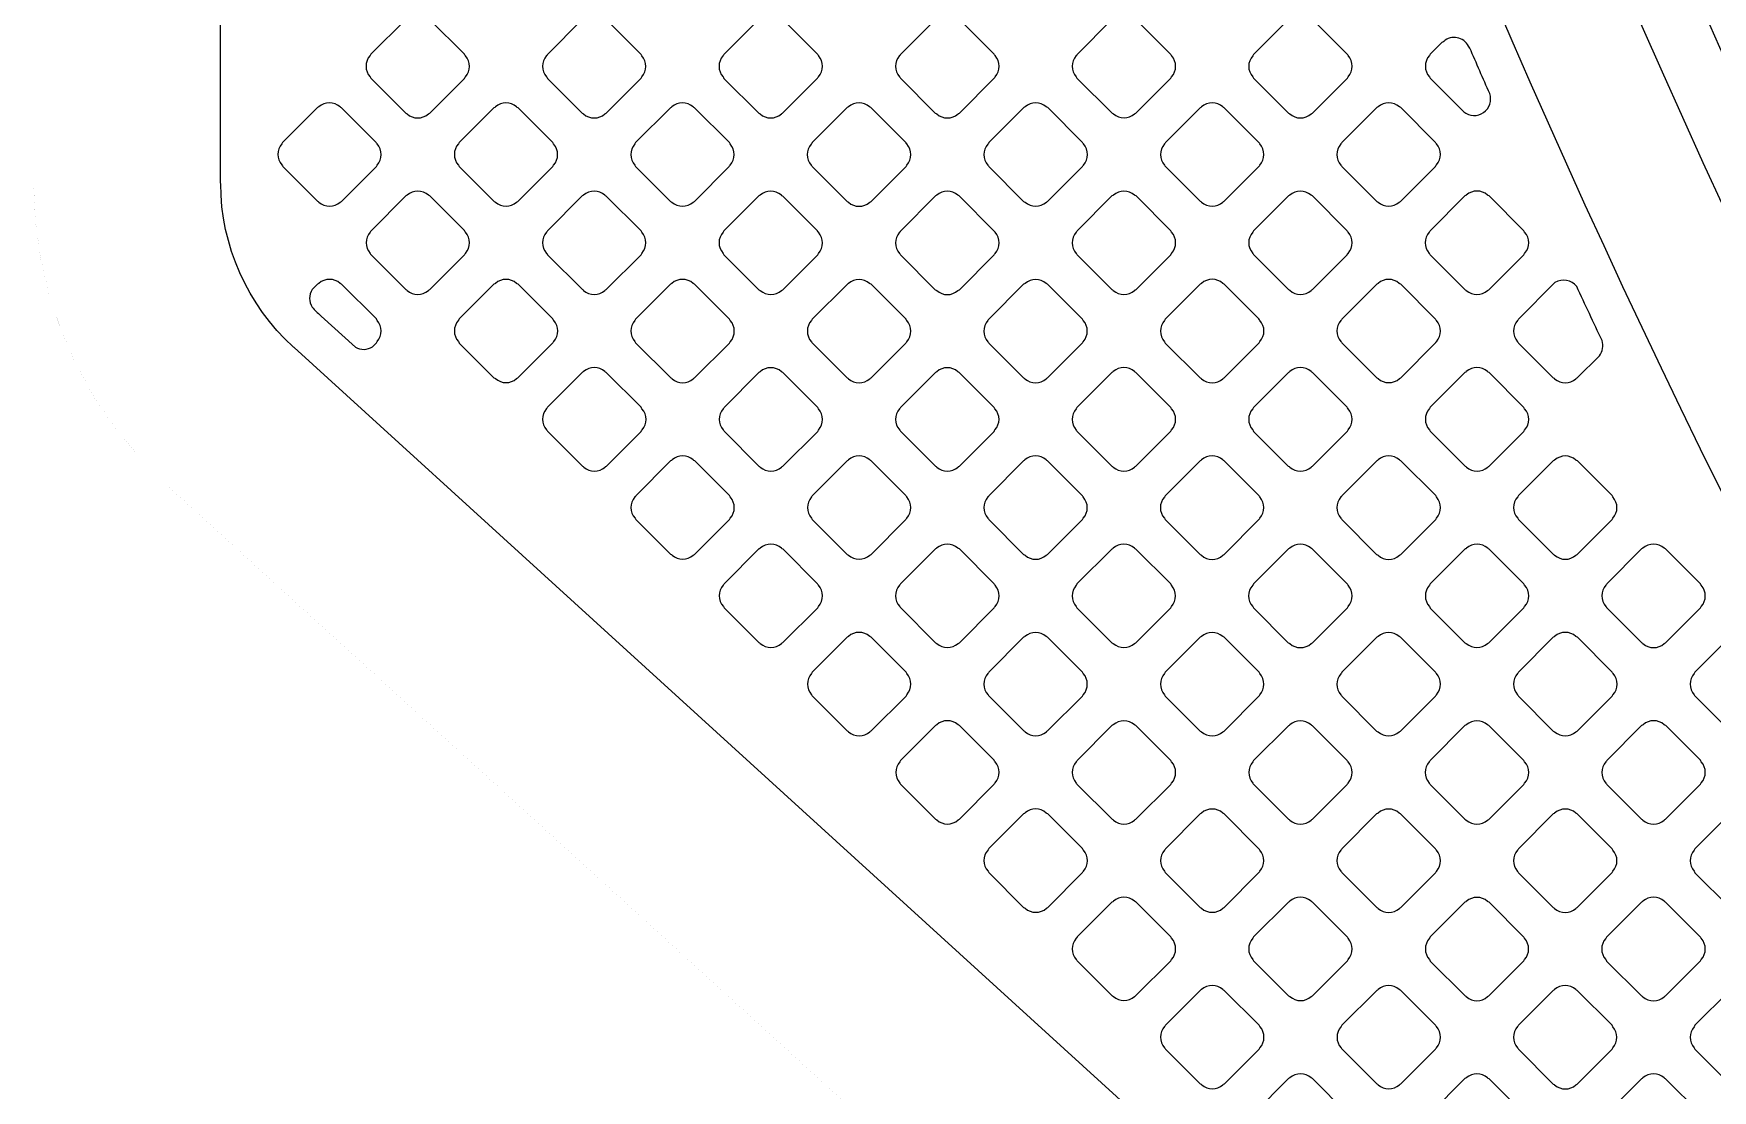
# Model space of a CAD drawing. Header units: millimetres. Extents: x 3440 to 3572, y 2 to 96.
# Drawn here: x 3521.586 to 3523.636, y 60.333 to 61.623 of the extents above; entities that cross this region are included whole.
import ezdxf

# ---------------------------------------------------------------- set-up
doc = ezdxf.new("R2010")
doc.units = ezdxf.units.MM
doc.header["$LTSCALE"] = 23.1
doc.layers.add('gbr-dxf', color=7, linetype='CONTINUOUS')
doc.layers.add('gbr-outline-dxf', color=2, linetype='CONTINUOUS')

msp = doc.modelspace()

# ---------------------------------------------------------------- linework, layer by layer
at = {"layer": 'gbr-dxf', "linetype": 'Continuous'}
for points in [[(3527.8751, 56.7413), (3525.3338, 59.2826, -0.042133), (3525.3297, 59.2875, -0.16673), (3522.868, 66.4618, -0.014135)], [(3522.9442, 66.4618, 0.166721), (3525.3895, 59.3347), (3527.9302, 56.794, -0.01212)], [(3527.6921, 56.4731), (3525.0518, 59.1135, -0.042015), (3525.0477, 59.1183, -0.166954), (3522.5566, 66.371, -0.014027)], [(3522.6328, 66.3694, 0.16691), (3525.1076, 59.1655), (3527.744, 56.529, -0.019676)], [(3528.0485, 57.0068), (3525.5329, 59.5224, -0.042856), (3525.5287, 59.5273, -0.165958), (3523.2172, 66.2997, -0.01087)], [(3523.2934, 66.2983, 0.165913), (3525.5887, 59.5744), (3528.1004, 57.0627, -0.019676)], [(3528.21, 57.2557), (3525.6624, 59.8033, -0.041025), (3525.6544, 59.8128, -0.164875), (3523.4951, 66.183, -0.009972)], [(3522.407, 66.1102, 0.012838), (3522.4361, 65.4972, -0.017977), (3522.4362, 65.4956, 0.148382), (3524.9332, 59.0169), (3524.9335, 59.0165, 0.019899), (3524.9437, 59.0054, -0.01365), (3524.9445, 59.0045), (3525.1541, 58.7949, -0.018805), (3525.1553, 58.7937, 0.111695), (3525.2579, 58.729, -0.017124), (3525.2594, 58.7284, -0.221605), (3525.3809, 58.6071, -0.020682), (3525.3816, 58.6053, 0.111689), (3525.4464, 58.5027, -0.023293)], [(3525.8075, 57.6846), (3524.7946, 58.6071, -0.031164), (3524.7923, 58.6091), (3524.4568, 58.9147, -0.044523), (3524.4535, 58.9177), (3523.554, 59.7369, -0.035323), (3523.5514, 59.7393), (3521.9042, 61.2394, -0.015038), (3521.9032, 61.2403, -0.209951), (3521.8147, 61.4395, -0.013835), (3521.8146, 61.4407), (3521.8146, 61.4743, -0.022988), (3521.8146, 61.4765), (3521.8146, 62.3356, -0.016316), (3521.8146, 62.3371, -0.01633), (3521.8146, 62.3386), (3521.8146, 63.1977, -0.016316)]]:
    msp.add_lwpolyline(points, format="xyb", dxfattribs=at)
for points in [[(3521.997, 61.5699, -0.092052), (3521.998, 61.5684), (3522.0409, 61.5255, -0.08752), (3522.0423, 61.5246, 0.378747), (3522.0682, 61.5246, -0.09601), (3522.0699, 61.5256), (3522.1124, 61.5681, -0.095916), (3522.1134, 61.5698, 0.379422), (3522.1134, 61.5957, -0.104392), (3522.1124, 61.5975), (3522.0698, 61.6401, -0.092233), (3522.0682, 61.6411, 0.379731), (3522.0422, 61.6411, -0.096458), (3522.0406, 61.6401), (3521.998, 61.5975, -0.096627), (3521.9971, 61.5959, 0.3795)], [(3522.2126, 61.5698, -0.100082), (3522.2136, 61.5681), (3522.2561, 61.5256, -0.095895), (3522.2577, 61.5246, 0.378747), (3522.2837, 61.5246, -0.09601), (3522.2853, 61.5256), (3522.3278, 61.5682, -0.096227), (3522.3288, 61.5698, 0.379422), (3522.3288, 61.5957, -0.096458), (3522.3278, 61.5974), (3522.2854, 61.6399, -0.100499), (3522.2836, 61.6409, 0.379731), (3522.2577, 61.6409, -0.096458), (3522.256, 61.6399), (3522.2136, 61.5974, -0.096627), (3522.2126, 61.5958, 0.3795)], [(3522.428, 61.5958, 0.378939), (3522.428, 61.5698, -0.103999), (3522.429, 61.568), (3522.4715, 61.5256, -0.099849), (3522.4732, 61.5246, 0.378664), (3522.4991, 61.5246, -0.095862), (3522.5007, 61.5256), (3522.5434, 61.5682, -0.096036), (3522.5444, 61.5699, 0.37829), (3522.5444, 61.5958, -0.091854), (3522.5435, 61.5973), (3522.5008, 61.64, -0.095796), (3522.4991, 61.641, 0.379116), (3522.4732, 61.641, -0.096462), (3522.4716, 61.64), (3522.4289, 61.5974, -0.096539)], [(3522.6435, 61.5699, -0.096031), (3522.6444, 61.5682), (3522.687, 61.5256, -0.107116), (3522.6889, 61.5246, 0.378338), (3522.7148, 61.5246, -0.095862), (3522.7164, 61.5256), (3522.7591, 61.5683, -0.095895), (3522.7601, 61.5699, 0.37851), (3522.7601, 61.5958, -0.099971), (3522.7591, 61.5975), (3522.7166, 61.6401, -0.103973), (3522.7148, 61.6411, 0.378825), (3522.6888, 61.6411, -0.096355), (3522.6872, 61.6401), (3522.6445, 61.5974, -0.096195), (3522.6435, 61.5958, 0.378532)], [(3522.8591, 61.5958, 0.378809), (3522.8591, 61.5698, -0.083636), (3522.86, 61.5684), (3522.9028, 61.5256, -0.096539), (3522.9045, 61.5247, 0.379201), (3522.9304, 61.5247, -0.095956), (3522.932, 61.5257), (3522.9745, 61.5682, -0.096332), (3522.9755, 61.5698, 0.379423), (3522.9755, 61.5958, -0.095866), (3522.9746, 61.5974), (3522.9319, 61.64, -0.099539), (3522.9302, 61.641, 0.378472), (3522.9043, 61.641, -0.096462), (3522.9027, 61.64), (3522.8601, 61.5974, -0.095987)], [(3523.0746, 61.5957, 0.37947), (3523.0746, 61.5698, -0.088014), (3523.0755, 61.5683), (3523.1181, 61.5257, -0.100824), (3523.1198, 61.5247, 0.37981), (3523.1458, 61.5247, -0.095973), (3523.1474, 61.5257), (3523.1901, 61.5683, -0.096332), (3523.191, 61.5699, 0.379308), (3523.1911, 61.5959, -0.092052), (3523.1901, 61.5974), (3523.1475, 61.64, -0.096527), (3523.1459, 61.641, 0.379), (3523.1199, 61.641, -0.095968), (3523.1183, 61.6401), (3523.0756, 61.5974, -0.096527)], [(3523.2902, 61.5959, 0.379347), (3523.2902, 61.57, -0.104392), (3523.2912, 61.5682), (3523.3321, 61.5273, 0.759119), (3523.3638, 61.5494, -0.001305), (3523.3396, 61.6051, -0.085082), (3523.3378, 61.6075, 0.489791), (3523.3077, 61.6132, -0.080634), (3523.3053, 61.6117), (3523.2912, 61.5975, -0.095895)], [(3521.8894, 61.4882, 0.379249), (3521.8894, 61.4623, -0.104392), (3521.8904, 61.4605), (3521.9329, 61.418, -0.100151), (3521.9346, 61.417, 0.379451), (3521.9606, 61.417, -0.09601), (3521.9622, 61.4179), (3522.0048, 61.4605, -0.095895), (3522.0057, 61.4621, 0.379201), (3522.0057, 61.4881, -0.104175), (3522.0047, 61.4899), (3521.9623, 61.5322, -0.108174), (3521.9604, 61.5333, 0.3795), (3521.9345, 61.5333, -0.096614), (3521.9328, 61.5323), (3521.8903, 61.4899, -0.096195)], [(3522.1049, 61.4622, -0.095862), (3522.1059, 61.4605), (3522.1485, 61.4179, -0.091916), (3522.15, 61.417, 0.379422), (3522.176, 61.417, -0.095956), (3522.1776, 61.4179), (3522.2201, 61.4604, -0.096332), (3522.2211, 61.4621, 0.379308), (3522.2211, 61.488, -0.100076), (3522.2201, 61.4897), (3522.1777, 61.5321, -0.10417), (3522.1759, 61.5332, 0.37947), (3522.15, 61.5332, -0.096458), (3522.1483, 61.5322), (3522.1059, 61.4898, -0.096627), (3522.1049, 61.4881, 0.379357)], [(3522.3202, 61.488, 0.37919), (3522.3202, 61.4621, -0.08798), (3522.3211, 61.4606), (3522.3638, 61.4179, -0.100525), (3522.3655, 61.4169, 0.379125), (3522.3914, 61.4169, -0.096323), (3522.3931, 61.4179), (3522.4356, 61.4604, -0.095895), (3522.4366, 61.4621, 0.378431), (3522.4366, 61.488, -0.091854), (3522.4357, 61.4896), (3522.393, 61.5322, -0.095895), (3522.3913, 61.5332, 0.379116), (3522.3654, 61.5332, -0.096614), (3522.3638, 61.5322), (3522.3212, 61.4896, -0.096195)], [(3522.5356, 61.4879, 0.378856), (3522.5356, 61.462, -0.091476), (3522.5366, 61.4605), (3522.5793, 61.4178, -0.103673), (3522.5811, 61.4168, 0.378774), (3522.607, 61.4168, -0.095866), (3522.6086, 61.4177), (3522.6513, 61.4604, -0.096036), (3522.6523, 61.4621, 0.379034), (3522.6522, 61.488, -0.088442), (3522.6513, 61.4895), (3522.6085, 61.5323, -0.092898), (3522.6069, 61.5333, 0.379106), (3522.581, 61.5333, -0.096528), (3522.5794, 61.5323), (3522.5366, 61.4896, -0.096195)], [(3522.7513, 61.4879, 0.379163), (3522.7513, 61.462, -0.096625), (3522.7523, 61.4604), (3522.7947, 61.4179, -0.107961), (3522.7966, 61.4169, 0.37981), (3522.8226, 61.4169, -0.095956), (3522.8242, 61.4178), (3522.8668, 61.4605, -0.096332), (3522.8678, 61.4621, 0.379423), (3522.8678, 61.4881, -0.099643), (3522.8668, 61.4898), (3522.8243, 61.5323, -0.103673), (3522.8225, 61.5333, 0.378412), (3522.7966, 61.5333, -0.095487), (3522.795, 61.5323), (3522.7523, 61.4896, -0.095987)], [(3522.9669, 61.4621, -0.083317), (3522.9678, 61.4607), (3523.0105, 61.418, -0.096111), (3523.0121, 61.417, 0.37981), (3523.0381, 61.417, -0.095956), (3523.0397, 61.418), (3523.0822, 61.4605, -0.096332), (3523.0832, 61.4621, 0.37981), (3523.0832, 61.4881, -0.096625), (3523.0822, 61.4897), (3523.0398, 61.5322, -0.100151), (3523.038, 61.5332, 0.379731), (3523.0121, 61.5332, -0.096458), (3523.0104, 61.5322), (3522.9679, 61.4897, -0.096627), (3522.9669, 61.488, 0.379731)], [(3523.1823, 61.4621, -0.087715), (3523.1832, 61.4606), (3523.2259, 61.4179, -0.100463), (3523.2276, 61.4169, 0.378309), (3523.2535, 61.4169, -0.096031), (3523.2551, 61.4179), (3523.2978, 61.4606, -0.095987), (3523.2988, 61.4623, 0.379109), (3523.2987, 61.4882, -0.092523), (3523.2978, 61.4898), (3523.2552, 61.5323, -0.096111), (3523.2536, 61.5333, 0.379731), (3523.2276, 61.5333, -0.096458), (3523.2259, 61.5323), (3523.1833, 61.4897, -0.096857), (3523.1823, 61.488, 0.379471)], [(3521.9972, 61.3544, -0.100588), (3521.9982, 61.3527), (3522.0407, 61.3102, -0.095895), (3522.0423, 61.3092, 0.378747), (3522.0682, 61.3092, -0.09601), (3522.0699, 61.3102), (3522.1124, 61.3527, -0.096227), (3522.1134, 61.3544, 0.379422), (3522.1134, 61.3803, -0.108195), (3522.1123, 61.3822), (3522.07, 61.4246, -0.096423), (3522.0683, 61.4255, 0.379731), (3522.0424, 61.4255, -0.096458), (3522.0407, 61.4246), (3521.9982, 61.382, -0.096423), (3521.9972, 61.3804, 0.3795)], [(3522.2126, 61.3544, -0.096475), (3522.2136, 61.3528), (3522.2562, 61.3102, -0.092959), (3522.2577, 61.3092, 0.379057), (3522.2837, 61.3092, -0.095883), (3522.2853, 61.3102), (3522.3279, 61.3527, -0.096092), (3522.3289, 61.3544, 0.378884), (3522.3288, 61.3803, -0.100625), (3522.3278, 61.382), (3522.2854, 61.4244, -0.103868), (3522.2836, 61.4255, 0.379778), (3522.2577, 61.4255, -0.096458), (3522.256, 61.4245), (3522.2136, 61.3821, -0.096627), (3522.2126, 61.3804, 0.379731)], [(3522.428, 61.3544, -0.09937), (3522.429, 61.3527), (3522.4717, 61.31, -0.095987), (3522.4734, 61.309, 0.378347), (3522.4993, 61.309, -0.095487), (3522.5009, 61.31), (3522.5435, 61.3526, -0.096195), (3522.5444, 61.3542, 0.379109), (3522.5444, 61.3801, -0.096953), (3522.5434, 61.3818), (3522.5008, 61.4244, -0.101196), (3522.4991, 61.4254, 0.379106), (3522.4731, 61.4255, -0.096377), (3522.4715, 61.4245), (3522.429, 61.382, -0.096195), (3522.428, 61.3803, 0.378316)], [(3522.6435, 61.3801, 0.378698), (3522.6435, 61.3542, -0.092061), (3522.6444, 61.3526), (3522.687, 61.3101, -0.104246), (3522.6888, 61.309, 0.378952), (3522.7147, 61.309, -0.095866), (3522.7164, 61.31), (3522.759, 61.3527, -0.096227), (3522.76, 61.3543, 0.379035), (3522.76, 61.3802, -0.087518), (3522.7591, 61.3817), (3522.7163, 61.4245, -0.091416), (3522.7147, 61.4255, 0.378412), (3522.6888, 61.4255, -0.096031), (3522.6872, 61.4245), (3522.6445, 61.3817, -0.096742)], [(3522.8591, 61.3542, -0.096625), (3522.8601, 61.3526), (3522.9024, 61.3102, -0.107961), (3522.9043, 61.3092, 0.37981), (3522.9303, 61.3092, -0.095956), (3522.9319, 61.3101), (3522.9745, 61.3528, -0.096332), (3522.9755, 61.3544, 0.37981), (3522.9755, 61.3804, -0.10047), (3522.9745, 61.3821), (3522.9321, 61.4245, -0.10399), (3522.9304, 61.4255, 0.379731), (3522.9044, 61.4255, -0.096458), (3522.9027, 61.4245), (3522.8601, 61.3819, -0.096627), (3522.8591, 61.3802, 0.379731)], [(3523.0746, 61.3544, -0.083792), (3523.0755, 61.353), (3523.1182, 61.3102, -0.096627), (3523.1199, 61.3093, 0.379415), (3523.1458, 61.3092, -0.096157), (3523.1475, 61.3102), (3523.19, 61.3528, -0.095759), (3523.191, 61.3544, 0.378836), (3523.1909, 61.3803, -0.096117), (3523.19, 61.382), (3523.1474, 61.4245, -0.100073), (3523.1457, 61.4255, 0.379249), (3523.1198, 61.4255, -0.096723), (3523.1181, 61.4245), (3523.0756, 61.382, -0.096857), (3523.0746, 61.3803, 0.379731)], [(3523.2901, 61.3804, 0.379649), (3523.2901, 61.3544, -0.100902), (3523.2911, 61.3527), (3523.3337, 61.3101, -0.096627), (3523.3353, 61.3091, 0.37981), (3523.3613, 61.3091, -0.096625), (3523.3629, 61.3101), (3523.4055, 61.3527, -0.096332), (3523.4065, 61.3544, 0.37975), (3523.4065, 61.3804, -0.096225), (3523.4056, 61.382), (3523.363, 61.4246, -0.100093), (3523.3612, 61.4256, 0.379208), (3523.3353, 61.4256, -0.096475), (3523.3336, 61.4246), (3523.2911, 61.382, -0.096726)], [(3521.9264, 61.2886, 0.016145), (3521.9365, 61.2787, -0.014422), (3521.9374, 61.2779), (3521.9792, 61.2398, 0.273225), (3522.0001, 61.2404), (3522.0048, 61.2451, -0.095602), (3522.0057, 61.2467, 0.37904), (3522.0057, 61.2726, -0.095866), (3522.0048, 61.2743), (3521.9622, 61.3168, -0.100217), (3521.9605, 61.3178, 0.37874), (3521.9346, 61.3178, -0.096259), (3521.933, 61.3168), (3521.9265, 61.3104, 0.288)], [(3522.1049, 61.2727, 0.379249), (3522.1049, 61.2467, -0.104392), (3522.1059, 61.2449), (3522.1483, 61.2026, -0.100519), (3522.15, 61.2016, 0.379057), (3522.176, 61.2015, -0.096031), (3522.1776, 61.2025), (3522.2202, 61.2451, -0.096206), (3522.2212, 61.2467, 0.378387), (3522.2212, 61.2726, -0.103784), (3522.2201, 61.2744), (3522.1778, 61.3167, -0.10739), (3522.1759, 61.3178, 0.379116), (3522.15, 61.3178, -0.096614), (3522.1483, 61.3168), (3522.1059, 61.2743, -0.096195)], [(3522.3202, 61.2467, -0.082742), (3522.3211, 61.2453), (3522.3641, 61.2023, -0.095987), (3522.3657, 61.2013, 0.378472), (3522.3916, 61.2013, -0.096367), (3522.3933, 61.2023), (3522.4358, 61.2449, -0.096206), (3522.4368, 61.2465, 0.37875), (3522.4368, 61.2724, -0.096259), (3522.4358, 61.2741), (3522.3931, 61.3168, -0.100215), (3522.3914, 61.3178, 0.378604), (3522.3655, 61.3178, -0.096507), (3522.3638, 61.3168), (3522.3212, 61.2742, -0.096195), (3522.3202, 61.2726, 0.378316)], [(3522.5358, 61.2724, 0.379082), (3522.5358, 61.2465, -0.088442), (3522.5368, 61.245), (3522.5794, 61.2023, -0.100151), (3522.5811, 61.2013, 0.379308), (3522.607, 61.2013, -0.09601), (3522.6087, 61.2023), (3522.6512, 61.2448, -0.096227), (3522.6522, 61.2465, 0.379035), (3522.6522, 61.2724, -0.092061), (3522.6513, 61.274), (3522.6086, 61.3167, -0.095997), (3522.6069, 61.3176, 0.378472), (3522.581, 61.3176, -0.096355), (3522.5794, 61.3166), (3522.5368, 61.274, -0.095987)], [(3522.7512, 61.2724, 0.379249), (3522.7513, 61.2464, -0.092348), (3522.7522, 61.2448), (3522.7947, 61.2024, -0.10399), (3522.7965, 61.2013, 0.379451), (3522.8224, 61.2013, -0.096157), (3522.8241, 61.2023), (3522.8667, 61.245, -0.095796), (3522.8677, 61.2466, 0.379201), (3522.8677, 61.2726, -0.088014), (3522.8668, 61.274), (3522.8241, 61.3167, -0.092289), (3522.8225, 61.3177, 0.3795), (3522.7966, 61.3177, -0.096614), (3522.7949, 61.3167), (3522.7522, 61.274, -0.096195)], [(3522.9668, 61.2465, -0.09572), (3522.9678, 61.2449), (3523.0102, 61.2025, -0.107905), (3523.0121, 61.2014, 0.379068), (3523.038, 61.2014, -0.096265), (3523.0396, 61.2024), (3523.0823, 61.245, -0.09662), (3523.0833, 61.2467, 0.379594), (3523.0833, 61.2726, -0.101328), (3523.0822, 61.2744), (3523.0398, 61.3168, -0.104691), (3523.038, 61.3178, 0.379731), (3523.0121, 61.3178, -0.096723), (3523.0104, 61.3168), (3522.9678, 61.2742, -0.096857), (3522.9668, 61.2725, 0.379762)], [(3523.1823, 61.2726, 0.378741), (3523.1823, 61.2467, -0.083548), (3523.1832, 61.2453), (3523.226, 61.2024, -0.096328), (3523.2277, 61.2015, 0.379191), (3523.2536, 61.2015, -0.096117), (3523.2552, 61.2024), (3523.2978, 61.245, -0.095796), (3523.2988, 61.2466, 0.37889), (3523.2987, 61.2725, -0.096117), (3523.2978, 61.2742), (3523.2552, 61.3168, -0.099849), (3523.2534, 61.3178, 0.37909), (3523.2275, 61.3178, -0.096259), (3523.2259, 61.3168), (3523.1833, 61.2742, -0.096509)], [(3523.3979, 61.2726, 0.37947), (3523.3979, 61.2466, -0.100399), (3523.3989, 61.2449), (3523.4415, 61.2023, -0.096627), (3523.4431, 61.2013, 0.37981), (3523.4691, 61.2013, -0.096625), (3523.4708, 61.2023), (3523.4979, 61.2295, 0.245029), (3523.501, 61.2479, -0.001552), (3523.4701, 61.3139, 0.37451), (3523.4435, 61.3188), (3523.3989, 61.2742, -0.096527)], [(3522.2126, 61.1649, 0.378856), (3522.2126, 61.139, -0.099971), (3522.2136, 61.1373), (3522.2563, 61.0946, -0.095895), (3522.258, 61.0936, 0.378774), (3522.2839, 61.0936, -0.095862), (3522.2855, 61.0946), (3522.3281, 61.1371, -0.095686), (3522.3291, 61.1388, 0.379034), (3522.329, 61.1647, -0.108952), (3522.328, 61.1666), (3522.2854, 61.2091, -0.097129), (3522.2837, 61.2101, 0.379106), (3522.2578, 61.2102, -0.096528), (3522.2562, 61.2092), (3522.2135, 61.1666, -0.096509)], [(3522.4282, 61.1647, 0.378655), (3522.4282, 61.1388, -0.095968), (3522.4292, 61.1372), (3522.4718, 61.0946, -0.092398), (3522.4734, 61.0936, 0.379422), (3522.4993, 61.0936, -0.095973), (3522.501, 61.0946), (3522.5435, 61.1371, -0.096332), (3522.5445, 61.1387, 0.379423), (3522.5445, 61.1647, -0.099643), (3522.5435, 61.1664), (3522.501, 61.2089, -0.103397), (3522.4992, 61.2099, 0.378472), (3522.4733, 61.2099, -0.095968), (3522.4717, 61.2089), (3522.4292, 61.1664, -0.096195)], [(3522.6435, 61.1647, 0.379249), (3522.6436, 61.1387, -0.087784), (3522.6445, 61.1372), (3522.6871, 61.0947, -0.100151), (3522.6888, 61.0936, 0.37981), (3522.7148, 61.0936, -0.095956), (3522.7164, 61.0946), (3522.7589, 61.1371, -0.096332), (3522.7599, 61.1388, 0.379451), (3522.7599, 61.1647, -0.09221), (3522.7589, 61.1663), (3522.7163, 61.2089, -0.096539), (3522.7147, 61.2099, 0.378939), (3522.6888, 61.2099, -0.096614), (3522.6871, 61.2089), (3522.6445, 61.1663, -0.096195)], [(3522.859, 61.1387, -0.091558), (3522.8599, 61.1372), (3522.9025, 61.0946, -0.104246), (3522.9043, 61.0936, 0.378837), (3522.9302, 61.0936, -0.095862), (3522.9318, 61.0945), (3522.9745, 61.1372, -0.096206), (3522.9755, 61.1389, 0.378553), (3522.9755, 61.1648, -0.087715), (3522.9746, 61.1663), (3522.9318, 61.209, -0.092398), (3522.9302, 61.21, 0.37947), (3522.9043, 61.21, -0.096723), (3522.9026, 61.209), (3522.8599, 61.1663, -0.096857), (3522.859, 61.1647, 0.379762)], [(3523.0745, 61.1647, 0.379163), (3523.0745, 61.1388, -0.096625), (3523.0755, 61.1371), (3523.118, 61.0947, -0.107961), (3523.1198, 61.0936, 0.379308), (3523.1458, 61.0936, -0.09601), (3523.1474, 61.0946), (3523.1901, 61.1373, -0.096227), (3523.191, 61.1389, 0.379191), (3523.191, 61.1648, -0.100588), (3523.19, 61.1666), (3523.1476, 61.2091, -0.103923), (3523.1458, 61.2101, 0.379058), (3523.1198, 61.2101, -0.096614), (3523.1182, 61.2091), (3523.0755, 61.1664, -0.095987)], [(3523.2902, 61.1389, -0.096625), (3523.2912, 61.1373), (3523.3339, 61.0946, -0.092233), (3523.3354, 61.0936, 0.37981), (3523.3614, 61.0936, -0.095956), (3523.3631, 61.0946), (3523.4055, 61.1371, -0.096332), (3523.4065, 61.1387, 0.37981), (3523.4065, 61.1647, -0.10047), (3523.4055, 61.1664), (3523.363, 61.2089, -0.10399), (3523.3612, 61.21, 0.379731), (3523.3353, 61.21, -0.096458), (3523.3336, 61.209), (3523.2912, 61.1665, -0.096627), (3523.2902, 61.1649, 0.379731)], [(3522.3204, 61.057, 0.379082), (3522.3205, 61.031, -0.092523), (3522.3214, 61.0295), (3522.3639, 60.987, -0.10399), (3522.3657, 60.986, 0.379308), (3522.3916, 60.9859, -0.09601), (3522.3933, 60.9869), (3522.4358, 61.0294, -0.096227), (3522.4368, 61.0311, 0.379035), (3522.4368, 61.057, -0.099971), (3522.4358, 61.0587), (3522.3934, 61.1012, -0.104102), (3522.3916, 61.1022, 0.378472), (3522.3657, 61.1022, -0.096355), (3522.364, 61.1012), (3522.3214, 61.0586, -0.095987)], [(3522.5359, 61.031, -0.083792), (3522.5368, 61.0296), (3522.5794, 60.9869, -0.096627), (3522.5811, 60.986, 0.37981), (3522.6071, 60.986, -0.096625), (3522.6087, 60.9869), (3522.6512, 61.0294, -0.096332), (3522.6522, 61.0311, 0.37981), (3522.6522, 61.057, -0.096625), (3522.6512, 61.0587), (3522.6087, 61.1011, -0.100151), (3522.607, 61.1022, 0.379731), (3522.581, 61.1022, -0.096458), (3522.5794, 61.1012), (3522.5369, 61.0586, -0.096857), (3522.5359, 61.057, 0.379731)], [(3522.7513, 61.031, -0.087916), (3522.7522, 61.0295), (3522.7949, 60.9868, -0.100073), (3522.7966, 60.9858, 0.379041), (3522.8225, 60.9859, -0.095612), (3522.8242, 60.9868), (3522.8667, 61.0294, -0.095895), (3522.8677, 61.031, 0.379163), (3522.8676, 61.057, -0.092701), (3522.8667, 61.0585), (3522.8241, 61.1012, -0.096627), (3522.8224, 61.1022, 0.379731), (3522.7964, 61.1022, -0.096723), (3522.7948, 61.1012), (3522.7522, 61.0586, -0.096857), (3522.7513, 61.057, 0.3795)], [(3522.9667, 61.0569, 0.378884), (3522.9667, 61.031, -0.092162), (3522.9677, 61.0294), (3523.0102, 60.9868, -0.103923), (3523.012, 60.9858, 0.379201), (3523.038, 60.9858, -0.096625), (3523.0396, 60.9868), (3523.0822, 61.0294, -0.096111), (3523.0832, 61.0311, 0.37981), (3523.0832, 61.057, -0.088014), (3523.0823, 61.0585), (3523.0395, 61.1013, -0.092289), (3523.038, 61.1022, 0.379463), (3523.012, 61.1022, -0.096259), (3523.0104, 61.1013), (3522.9677, 61.0585, -0.096509)], [(3523.1823, 61.031, -0.096625), (3523.1833, 61.0294), (3523.2258, 60.9869, -0.107961), (3523.2276, 60.9858, 0.37981), (3523.2536, 60.9858, -0.095956), (3523.2553, 60.9868), (3523.2979, 61.0294, -0.096332), (3523.2989, 61.0311, 0.37981), (3523.2989, 61.057, -0.10047), (3523.2979, 61.0588), (3523.2554, 61.1013, -0.10399), (3523.2536, 61.1023, 0.379731), (3523.2276, 61.1023, -0.096458), (3523.2259, 61.1013), (3523.1833, 61.0586, -0.096627), (3523.1823, 61.057, 0.379731)], [(3523.398, 61.0311, -0.096625), (3523.399, 61.0295), (3523.4416, 60.9869, -0.092233), (3523.4431, 60.9859, 0.37981), (3523.4691, 60.9859, -0.095956), (3523.4708, 60.9869), (3523.5132, 61.0294, -0.096111), (3523.5142, 61.031, 0.37981), (3523.5142, 61.057, -0.100399), (3523.5132, 61.0587), (3523.4709, 61.1011, -0.10437), (3523.4691, 61.1021, 0.379731), (3523.4431, 61.1021, -0.096458), (3523.4414, 61.1011), (3523.399, 61.0587, -0.096627), (3523.398, 61.0571, 0.379731)], [(3522.4282, 60.9493, 0.379249), (3522.4283, 60.9234, -0.104392), (3522.4293, 60.9216), (3522.4716, 60.8792, -0.100151), (3522.4734, 60.8782, 0.379308), (3522.4993, 60.8782, -0.09601), (3522.5009, 60.8792), (3522.5435, 60.9217, -0.096227), (3522.5445, 60.9234, 0.379422), (3522.5445, 60.9493, -0.104293), (3522.5434, 60.9511), (3522.5012, 60.9934, -0.108174), (3522.4993, 60.9944, 0.3795), (3522.4733, 60.9944, -0.096614), (3522.4717, 60.9935), (3522.4292, 60.951, -0.096195)], [(3522.6435, 60.9493, 0.378939), (3522.6436, 60.9233, -0.083636), (3522.6444, 60.9219), (3522.6873, 60.8791, -0.095895), (3522.6889, 60.8781, 0.379041), (3522.7148, 60.8781, -0.095612), (3522.7165, 60.8791), (3522.759, 60.9217, -0.095759), (3522.76, 60.9233, 0.378693), (3522.76, 60.9492, -0.095968), (3522.759, 60.9509), (3522.7164, 60.9935, -0.100093), (3522.7147, 60.9945, 0.379112), (3522.6887, 60.9945, -0.096614), (3522.6871, 60.9935), (3522.6445, 60.9509, -0.095895)], [(3522.859, 60.9492, 0.378741), (3522.859, 60.9233, -0.087946), (3522.8599, 60.9218), (3522.9026, 60.8791, -0.100093), (3522.9043, 60.8781, 0.379422), (3522.9303, 60.8781, -0.096625), (3522.9319, 60.8791), (3522.9744, 60.9216, -0.096111), (3522.9754, 60.9232, 0.37981), (3522.9754, 60.9492, -0.09253), (3522.9744, 60.9508), (3522.9318, 60.9934, -0.096627), (3522.9302, 60.9944, 0.379463), (3522.9042, 60.9944, -0.096265), (3522.9026, 60.9934), (3522.86, 60.9508, -0.096509)], [(3523.0745, 60.9232, -0.092348), (3523.0754, 60.9216), (3523.118, 60.879, -0.10399), (3523.1198, 60.878, 0.379308), (3523.1458, 60.878, -0.09601), (3523.1474, 60.879), (3523.1901, 60.9216, -0.096227), (3523.191, 60.9233, 0.379191), (3523.191, 60.9492, -0.087916), (3523.1901, 60.9507), (3523.1473, 60.9935, -0.092187), (3523.1457, 60.9945, 0.379249), (3523.1198, 60.9945, -0.096458), (3523.1181, 60.9935), (3523.0755, 60.9508, -0.096627), (3523.0745, 60.9492, 0.379731)], [(3523.2902, 60.9233, -0.108153), (3523.2913, 60.9214), (3523.3335, 60.8791, -0.104311), (3523.3353, 60.8781, 0.37981), (3523.3613, 60.8781, -0.096625), (3523.3629, 60.8791), (3523.4055, 60.9217, -0.096332), (3523.4065, 60.9233, 0.37981), (3523.4065, 60.9493, -0.104392), (3523.4055, 60.9511), (3523.3632, 60.9934, -0.107961), (3523.3614, 60.9944, 0.379731), (3523.3354, 60.9944, -0.096458), (3523.3337, 60.9935), (3523.2912, 60.9509, -0.096627), (3523.2902, 60.9492, 0.379731)], [(3523.5057, 60.9234, -0.087916), (3523.5066, 60.9219), (3523.5495, 60.8789, -0.083081), (3523.5509, 60.878, 0.37889), (3523.5769, 60.878, -0.09601), (3523.5785, 60.879), (3523.6211, 60.9217, -0.095895), (3523.6221, 60.9233, 0.379201), (3523.6221, 60.9492, -0.092348), (3523.6211, 60.9508), (3523.5784, 60.9935, -0.096111), (3523.5768, 60.9945, 0.379731), (3523.5508, 60.9945, -0.096458), (3523.5492, 60.9935), (3523.5067, 60.951, -0.096857), (3523.5057, 60.9493, 0.3795)], [(3522.5359, 60.8416, 0.379249), (3522.5359, 60.8156, -0.092348), (3522.5368, 60.8141), (3522.5794, 60.7715, -0.10399), (3522.5812, 60.7704, 0.379415), (3522.6072, 60.7704, -0.095612), (3522.6088, 60.7714), (3522.6513, 60.814, -0.095895), (3522.6523, 60.8156, 0.379163), (3522.6523, 60.8415, -0.100828), (3522.6513, 60.8433), (3522.6088, 60.8857, -0.104691), (3522.607, 60.8868, 0.3795), (3522.5811, 60.8868, -0.096614), (3522.5794, 60.8858), (3522.5368, 60.8432, -0.096195)], [(3522.7513, 60.8415, 0.378884), (3522.7514, 60.8155, -0.083163), (3522.7522, 60.8141), (3522.795, 60.7714, -0.095895), (3522.7966, 60.7704, 0.379201), (3522.8226, 60.7704, -0.096625), (3522.8242, 60.7714), (3522.8667, 60.8139, -0.096111), (3522.8677, 60.8155, 0.37981), (3522.8677, 60.8415, -0.096458), (3522.8667, 60.8432), (3522.8242, 60.8857, -0.100824), (3522.8225, 60.8867, 0.379463), (3522.7965, 60.8867, -0.096259), (3522.7949, 60.8857), (3522.7523, 60.8431, -0.096509)], [(3522.9668, 60.8415, 0.37947), (3522.9668, 60.8155, -0.087784), (3522.9677, 60.814), (3523.0104, 60.7713, -0.100151), (3523.0121, 60.7703, 0.379308), (3523.0381, 60.7703, -0.09601), (3523.0397, 60.7713), (3523.0822, 60.8138, -0.096227), (3523.0832, 60.8154, 0.379422), (3523.0832, 60.8414, -0.09253), (3523.0823, 60.843), (3523.0396, 60.8857, -0.096627), (3523.0379, 60.8866, 0.379357), (3523.012, 60.8867, -0.095968), (3523.0103, 60.8857), (3522.9677, 60.8431, -0.096328)], [(3523.1823, 60.8413, 0.379249), (3523.1823, 60.8154, -0.092348), (3523.1833, 60.8138), (3523.2257, 60.7713, -0.104311), (3523.2275, 60.7703, 0.37981), (3523.2535, 60.7703, -0.096625), (3523.2551, 60.7713), (3523.2978, 60.8139, -0.096111), (3523.2987, 60.8156, 0.379308), (3523.2988, 60.8415, -0.087715), (3523.2978, 60.843), (3523.2551, 60.8857, -0.092126), (3523.2535, 60.8866, 0.379112), (3523.2276, 60.8866, -0.096614), (3523.226, 60.8857), (3523.1833, 60.843, -0.096195)], [(3523.3979, 60.8415, 0.379249), (3523.3979, 60.8156, -0.108195), (3523.399, 60.8137), (3523.4413, 60.7713, -0.104691), (3523.4431, 60.7703, 0.37981), (3523.4691, 60.7703, -0.096625), (3523.4708, 60.7713), (3523.5134, 60.8139, -0.096332), (3523.5143, 60.8155, 0.379308), (3523.5144, 60.8415, -0.103956), (3523.5133, 60.8433), (3523.4709, 60.8857, -0.107982), (3523.469, 60.8868, 0.379112), (3523.4431, 60.8868, -0.096614), (3523.4415, 60.8858), (3523.3988, 60.8432, -0.096539)], [(3523.6135, 60.8415, 0.379116), (3523.6135, 60.8155, -0.08798), (3523.6144, 60.8141), (3523.6572, 60.7712, -0.083024), (3523.6586, 60.7703, 0.379201), (3523.6846, 60.7704, -0.095956), (3523.6862, 60.7713), (3523.7131, 60.7983, 0.222628), (3523.7158, 60.8153, -0.001452), (3523.6846, 60.8757, -0.056924), (3523.6836, 60.877, 0.470402), (3523.6535, 60.8818, -0.056286), (3523.6521, 60.8808), (3523.6144, 60.8431, -0.095895)], [(3522.6437, 60.7337, 0.378698), (3522.6437, 60.7078, -0.092052), (3522.6446, 60.7063), (3522.6871, 60.6638, -0.103973), (3522.6889, 60.6627, 0.379422), (3522.7149, 60.6627, -0.096625), (3522.7165, 60.6637), (3522.759, 60.7062, -0.096111), (3522.76, 60.7079, 0.37975), (3522.76, 60.7338, -0.100575), (3522.759, 60.7355), (3522.7166, 60.7779, -0.104677), (3522.7148, 60.779, 0.37888), (3522.6889, 60.779, -0.095487), (3522.6872, 60.778), (3522.6446, 60.7354, -0.096195)], [(3522.8591, 60.7078, -0.083317), (3522.86, 60.7064), (3522.9028, 60.6636, -0.096111), (3522.9044, 60.6626, 0.37981), (3522.9304, 60.6626, -0.095956), (3522.932, 60.6636), (3522.9745, 60.7061, -0.096332), (3522.9755, 60.7077, 0.37981), (3522.9755, 60.7337, -0.096625), (3522.9745, 60.7353), (3522.9319, 60.7779, -0.100151), (3522.9302, 60.7789, 0.379731), (3522.9043, 60.7789, -0.096458), (3522.9026, 60.778), (3522.8601, 60.7354, -0.096627), (3522.8591, 60.7338, 0.379731)], [(3523.0746, 60.7336, 0.379249), (3523.0746, 60.7077, -0.087784), (3523.0755, 60.7062), (3523.1181, 60.6636, -0.100151), (3523.1198, 60.6626, 0.379451), (3523.1458, 60.6626, -0.09601), (3523.1474, 60.6636), (3523.19, 60.7061, -0.095895), (3523.1909, 60.7078, 0.379201), (3523.1909, 60.7337, -0.092348), (3523.19, 60.7353), (3523.1474, 60.7778, -0.096627), (3523.1457, 60.7788, 0.3795), (3523.1198, 60.7788, -0.096614), (3523.1181, 60.7778), (3523.0756, 60.7353, -0.096195)], [(3523.2901, 60.7078, -0.103956), (3523.2911, 60.706), (3523.3336, 60.6635, -0.100093), (3523.3353, 60.6624, 0.379191), (3523.3613, 60.6624, -0.096117), (3523.3629, 60.6634), (3523.4056, 60.7061, -0.095895), (3523.4065, 60.7077, 0.379201), (3523.4065, 60.7337, -0.092348), (3523.4056, 60.7352), (3523.3629, 60.7779, -0.096111), (3523.3612, 60.7789, 0.379731), (3523.3353, 60.7789, -0.096458), (3523.3336, 60.7779), (3523.2911, 60.7354, -0.096627), (3523.2901, 60.7337, 0.379357)], [(3523.5057, 60.7077, -0.100399), (3523.5067, 60.706), (3523.5491, 60.6635, -0.096423), (3523.5508, 60.6625, 0.37981), (3523.5768, 60.6625, -0.095956), (3523.5784, 60.6635), (3523.6211, 60.7062, -0.096332), (3523.6221, 60.7079, 0.37981), (3523.6221, 60.7338, -0.096625), (3523.6211, 60.7355), (3523.5787, 60.778, -0.100476), (3523.5769, 60.779, 0.379731), (3523.551, 60.779, -0.096723), (3523.5493, 60.778), (3523.5067, 60.7353, -0.096857), (3523.5057, 60.7337, 0.379731)], [(3522.7514, 60.6261, 0.37947), (3522.7514, 60.6001, -0.092348), (3522.7523, 60.5985), (3522.7949, 60.5559, -0.10399), (3522.7967, 60.5549, 0.379308), (3522.8227, 60.5549, -0.09601), (3522.8243, 60.5559), (3522.8669, 60.5984, -0.096227), (3522.8678, 60.6, 0.379422), (3522.8678, 60.626, -0.100399), (3522.8668, 60.6277), (3522.8243, 60.6702, -0.104691), (3522.8225, 60.6712, 0.379357), (3522.7966, 60.6713, -0.095968), (3522.7949, 60.6703), (3522.7524, 60.6277, -0.096328)], [(3522.9669, 60.6, -0.083317), (3522.9678, 60.5986), (3523.0105, 60.5559, -0.096627), (3523.0121, 60.5549, 0.37981), (3523.0381, 60.5549, -0.096625), (3523.0397, 60.5559), (3523.0822, 60.5984, -0.096332), (3523.0832, 60.6, 0.37981), (3523.0832, 60.626, -0.096625), (3523.0822, 60.6276), (3523.0398, 60.6701, -0.100151), (3523.038, 60.6711, 0.379731), (3523.0121, 60.6711, -0.096458), (3523.0104, 60.6701), (3522.9679, 60.6276, -0.096627), (3522.9669, 60.626, 0.379731)], [(3523.1823, 60.6, -0.088014), (3523.1832, 60.5985), (3523.2259, 60.5558, -0.100824), (3523.2276, 60.5548, 0.37981), (3523.2536, 60.5548, -0.095973), (3523.2553, 60.5558), (3523.2978, 60.5983, -0.096332), (3523.2987, 60.5999, 0.37981), (3523.2987, 60.6259, -0.092348), (3523.2978, 60.6274), (3523.2551, 60.6701, -0.096111), (3523.2534, 60.6711, 0.379731), (3523.2275, 60.6711, -0.096458), (3523.2258, 60.6701), (3523.1833, 60.6276, -0.096857), (3523.1823, 60.626, 0.379731)], [(3523.3979, 60.6259, 0.37947), (3523.3979, 60.5999, -0.104293), (3523.3989, 60.5981), (3523.4413, 60.5558, -0.100499), (3523.443, 60.5548, 0.379308), (3523.469, 60.5547, -0.09601), (3523.4706, 60.5557), (3523.5133, 60.5984, -0.096227), (3523.5142, 60.6, 0.379422), (3523.5142, 60.626, -0.09253), (3523.5133, 60.6275), (3523.4707, 60.6701, -0.096423), (3523.4691, 60.6711, 0.379357), (3523.4431, 60.6711, -0.096507), (3523.4415, 60.6701), (3523.3989, 60.6275, -0.096527)], [(3523.6134, 60.6, -0.10047), (3523.6144, 60.5983), (3523.657, 60.5557, -0.096111), (3523.6586, 60.5547, 0.37981), (3523.6846, 60.5547, -0.095956), (3523.6862, 60.5557), (3523.7289, 60.5984, -0.096332), (3523.7299, 60.6001, 0.37981), (3523.7299, 60.626, -0.096625), (3523.7289, 60.6277), (3523.6863, 60.6703, -0.100151), (3523.6846, 60.6713, 0.379731), (3523.6587, 60.6713, -0.096458), (3523.657, 60.6703), (3523.6143, 60.6276, -0.096627), (3523.6134, 60.626, 0.379731)], [(3522.8592, 60.5182, 0.379249), (3522.8592, 60.4923, -0.092139), (3522.8602, 60.4907), (3522.9026, 60.4482, -0.104264), (3522.9044, 60.4472, 0.379451), (3522.9304, 60.4472, -0.096117), (3522.932, 60.4482), (3522.9746, 60.4907, -0.095895), (3522.9755, 60.4924, 0.379201), (3522.9755, 60.5183, -0.10047), (3522.9745, 60.52), (3522.9322, 60.5624, -0.104311), (3522.9304, 60.5634, 0.3795), (3522.9044, 60.5634, -0.096614), (3522.9027, 60.5625), (3522.8602, 60.5199, -0.096195)], [(3523.0746, 60.4923, -0.083548), (3523.0755, 60.4909), (3523.1183, 60.4481, -0.096328), (3523.12, 60.4471, 0.379422), (3523.1459, 60.4471, -0.096625), (3523.1476, 60.4481), (3523.1901, 60.4906, -0.096332), (3523.191, 60.4922, 0.379308), (3523.1911, 60.5182, -0.095968), (3523.1901, 60.5198), (3523.1474, 60.5624, -0.100093), (3523.1457, 60.5634, 0.37947), (3523.1198, 60.5634, -0.096723), (3523.1181, 60.5624), (3523.0756, 60.5199, -0.096627), (3523.0746, 60.5183, 0.379357)], [(3523.2902, 60.4922, -0.100082), (3523.2912, 60.4905), (3523.3337, 60.448, -0.095895), (3523.3353, 60.447, 0.378747), (3523.3613, 60.447, -0.09601), (3523.3629, 60.448), (3523.4054, 60.4906, -0.096227), (3523.4064, 60.4922, 0.379422), (3523.4064, 60.5182, -0.096458), (3523.4054, 60.5198), (3523.363, 60.5623, -0.100499), (3523.3612, 60.5633, 0.379731), (3523.3353, 60.5633, -0.096458), (3523.3336, 60.5623), (3523.2912, 60.5199, -0.096627), (3523.2902, 60.5182, 0.3795)], [(3523.5055, 60.5181, 0.379249), (3523.5055, 60.4922, -0.096625), (3523.5065, 60.4905), (3523.5492, 60.4478, -0.092233), (3523.5508, 60.4469, 0.37981), (3523.5768, 60.4469, -0.095956), (3523.5784, 60.4479), (3523.6211, 60.4906, -0.096332), (3523.6221, 60.4922, 0.379308), (3523.6221, 60.5182, -0.083548), (3523.6212, 60.5196), (3523.5783, 60.5625, -0.087865), (3523.5768, 60.5635, 0.379112), (3523.5509, 60.5635, -0.096614), (3523.5492, 60.5625), (3523.5065, 60.5198, -0.096195)], [(3522.9669, 60.3846, -0.092348), (3522.9679, 60.383), (3523.0105, 60.3404, -0.10399), (3523.0123, 60.3394, 0.37981), (3523.0382, 60.3394, -0.095956), (3523.0399, 60.3404), (3523.0824, 60.3829, -0.096332), (3523.0833, 60.3845, 0.37981), (3523.0833, 60.4105, -0.10047), (3523.0823, 60.4122), (3523.0398, 60.4547, -0.10399), (3523.038, 60.4557, 0.379731), (3523.0121, 60.4557, -0.096458), (3523.0104, 60.4547), (3522.9679, 60.4122, -0.096627), (3522.9669, 60.4106, 0.379731)], [(3523.1824, 60.4104, 0.37947), (3523.1824, 60.3845, -0.083792), (3523.1833, 60.3831), (3523.226, 60.3404, -0.096857), (3523.2276, 60.3394, 0.37981), (3523.2536, 60.3394, -0.095956), (3523.2553, 60.3404), (3523.2978, 60.3829, -0.096332), (3523.2987, 60.3845, 0.379308), (3523.2988, 60.4105, -0.095968), (3523.2978, 60.4121), (3523.2553, 60.4546, -0.10077), (3523.2535, 60.4556, 0.379), (3523.2276, 60.4556, -0.095968), (3523.226, 60.4546), (3523.1834, 60.4121, -0.096527)], [(3523.3979, 60.4105, 0.379249), (3523.3979, 60.3845, -0.10047), (3523.3989, 60.3828), (3523.4415, 60.3402, -0.096111), (3523.4431, 60.3392, 0.37981), (3523.4691, 60.3392, -0.095956), (3523.4708, 60.3402), (3523.5132, 60.3827, -0.096332), (3523.5142, 60.3844, 0.379308), (3523.5142, 60.4103, -0.095968), (3523.5133, 60.412), (3523.4706, 60.4546, -0.100093), (3523.4689, 60.4556, 0.379112), (3523.443, 60.4556, -0.096614), (3523.4413, 60.4546), (3523.3988, 60.4121, -0.096195)], [(3523.6134, 60.3844, -0.096458), (3523.6143, 60.3827), (3523.6569, 60.3401, -0.092289), (3523.6585, 60.3392, 0.37981), (3523.6845, 60.3392, -0.096625), (3523.6861, 60.3402), (3523.7288, 60.3829, -0.096111), (3523.7298, 60.3845, 0.37981), (3523.7298, 60.4105, -0.083792), (3523.7289, 60.4119), (3523.6861, 60.4547, -0.088207), (3523.6846, 60.4556, 0.379731), (3523.6587, 60.4556, -0.096723), (3523.657, 60.4546), (3523.6143, 60.412, -0.096857), (3523.6134, 60.4103, 0.379731)], [(3523.0747, 60.2768, -0.092052), (3523.0757, 60.2752), (3523.1182, 60.2327, -0.103923), (3523.12, 60.2317, 0.378747), (3523.1459, 60.2317, -0.09601), (3523.1475, 60.2326), (3523.1901, 60.2752, -0.096227), (3523.191, 60.2768, 0.379422), (3523.191, 60.3028, -0.100399), (3523.19, 60.3045), (3523.1477, 60.3469, -0.10437), (3523.1459, 60.3479, 0.379731), (3523.1199, 60.3479, -0.096458), (3523.1182, 60.3469), (3523.0757, 60.3044, -0.096627), (3523.0747, 60.3027, 0.3795)], [(3523.2902, 60.2768, -0.096723), (3523.2912, 60.2752), (3523.3339, 60.2325, -0.092898), (3523.3354, 60.2315, 0.37981), (3523.3614, 60.2315, -0.095956), (3523.3631, 60.2325), (3523.4055, 60.275, -0.096332), (3523.4065, 60.2767, 0.37981), (3523.4065, 60.3026, -0.10047), (3523.4055, 60.3044), (3523.363, 60.3468, -0.10399), (3523.3612, 60.3479, 0.379731), (3523.3353, 60.3479, -0.096458), (3523.3336, 60.3469), (3523.2912, 60.3045, -0.096627), (3523.2902, 60.3028, 0.379731)], [(3523.5057, 60.2767, -0.09253), (3523.5066, 60.2751), (3523.5493, 60.2324, -0.088207), (3523.5508, 60.2315, 0.37981), (3523.5768, 60.2315, -0.096625), (3523.5784, 60.2325), (3523.621, 60.2751, -0.096111), (3523.622, 60.2767, 0.37981), (3523.622, 60.3027, -0.088014), (3523.6211, 60.3042), (3523.5784, 60.3468, -0.092289), (3523.5768, 60.3478, 0.379731), (3523.5508, 60.3478, -0.096723), (3523.5492, 60.3468), (3523.5067, 60.3043, -0.096857), (3523.5057, 60.3026, 0.379731)]]:
    msp.add_lwpolyline(points, format="xyb", close=True, dxfattribs=at)
at = {"layer": 'gbr-outline-dxf', "linetype": 'Continuous', "const_width": 0.000025}
msp.add_lwpolyline([(3541.5863, 48.1533), (3541.5863, 55.5349, 0.211094), (3541.4229, 55.9046), (3535.7496, 61.0709, -0.211095), (3535.5863, 61.4406), (3535.5863, 69.3438, 0.414217), (3535.0863, 69.8438), (3522.0863, 69.8438, 0.414217), (3521.5863, 69.3438), (3521.5863, 61.4406, 0.211094), (3521.7497, 61.0709), (3527.4229, 55.9046, -0.211095), (3527.5863, 55.5349), (3527.5863, 46.7771, 0.414217), (3528.0863, 46.2771), (3533.0863, 46.2771, 0.414217), (3533.5863, 46.7771), (3533.5863, 47.1533, -0.414217), (3534.0863, 47.6533), (3541.0863, 47.6533, 0.414217)], format="xyb", close=True, dxfattribs=at)

doc.saveas('drawing.dxf')
